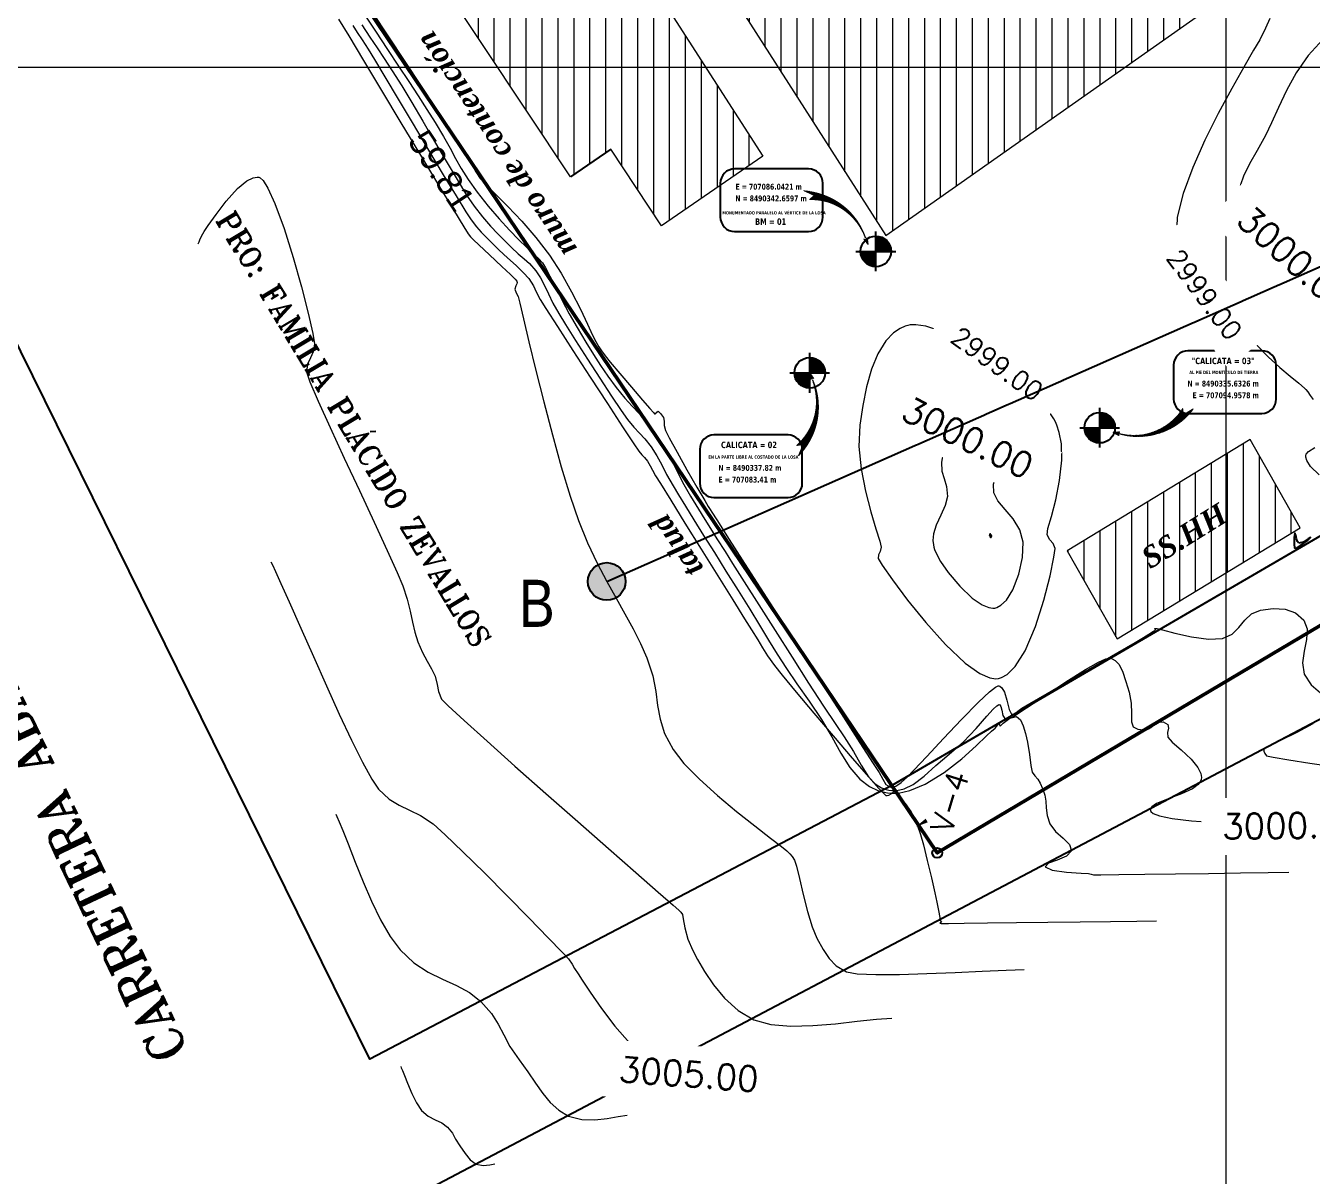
# Model space of a CAD drawing. Header units: metres. Extents: x 699753 to 708012, y 8489657 to 8490746.
# Drawn here: x 707052.2 to 707103.4, y 8490305.8 to 8490351.7 of the extents above; entities that cross this region are included whole.
import ezdxf
from ezdxf.enums import TextEntityAlignment as Align

# ---------------------------------------------------------------- set-up
doc = ezdxf.new("R2010")
doc.units = ezdxf.units.M
for name, color, linetype, lineweight in [('auxiliar', 1, 'Continuous', 9), ('BLOQUES', 7, 'Continuous', 60), ('detalles', 84, 'Continuous', 25), ('V-INTEREG', 5, 'Continuous', 5)]:
    doc.layers.add(name, color=color, linetype=linetype, lineweight=lineweight)
for name, color, linetype in [('C-ANNO-MATC-TEXT', 150, 'Continuous'), ('C-PROP-BRNG', 92, 'Continuous'), ('C-PROP-TEXT', 92, 'Continuous'), ('C-ROAD-SECT-DIAG', 212, 'Continuous'), ('C-ROAD-TEXT', 11, 'Continuous'), ('C-SSWR-PIPE-PATT', 7, 'Continuous'), ('C-STRM-STRC', 170, 'Continuous'), ('C-TOPO', 7, 'Continuous'), ('C-TOPO-MAJR', 9, 'Continuous'), ('CALLES', 7, 'Continuous'), ('V-SITE-VEGE', 80, 'Continuous')]:
    doc.layers.add(name, color=color, linetype=linetype)
doc.styles.add('COTAS', font='arial.ttf')
doc.styles.add('MtXpl_Palatino_Linot', font='')
doc.styles.add('MtXpl_Verdana', font='')
doc.styles.add('ROMANT', font='romant.shx')
doc.styles.get("Standard").update_dxf_attribs({"font": 'simplex.shx'})
doc.styles.get('MtXpl_Palatino_Linot').set_extended_font_data('Palatino Linotype', italic=True, bold=True)
doc.styles.get('MtXpl_Verdana').set_extended_font_data('Verdana', bold=True)
pattern_1 = [(90, (1.51535, 192.3111), (-0.635, 0), [])]

# ---------------------------------------------------------------- blocks, each defined once
blk = doc.blocks.new('bm')
for p, q in [((0, -0.13), (0, 0.13)), ((-0.13, 0), (0.13, 0))]:
    blk.add_line(p, q)
at = {"const_width": 0.1}
for points in [[(0.05, 0, 0.414214), (0, 0.05, 1)], [(-0.05, 0, 0.414214), (0, -0.05, 1)]]:
    blk.add_lwpolyline(points, format="xyb", dxfattribs=at)
blk.add_circle((0, 0), 0.1)

msp = doc.modelspace()

# ---------------------------------------------------------------- hatches: boundary and pattern name
h = msp.add_hatch(color=256)
h.dxf.hatch_style = 1
h.set_gradient(color1=(0, 0, 255), color2=(255, 255, 0), tint=1, name='INVSPHERICAL')
h.paths.add_polyline_path([(707074.568, 8490329.504, 1), (707076.068, 8490329.504, 1)])
at = {"layer": 'BLOQUES', "lineweight": 0}
h = msp.add_hatch(dxfattribs=at)
h.set_pattern_fill('ANSI31', color=256, scale=0.2, angle=45)
h.set_pattern_definition(pattern_1)
h.paths.add_polyline_path([(707081.533, 8490346.46), (707077.508, 8490343.682), (707075.479, 8490346.733), (707073.881, 8490345.63), (707059.822, 8490366.782), (707065.939, 8490370.725)])
h.paths.add_polyline_path([(707080.767, 8490359.668), (707092.013, 8490361.716), (707091.775, 8490363.021), (707080.53, 8490360.973)], flags=24)
h.paths.add_polyline_path([(707074.56, 8490352.275), (707067.683, 8490362.518), (707066.269, 8490361.569), (707073.145, 8490351.326)], flags=24)
at = {"layer": 'V-INTEREG', "lineweight": 0}
h = msp.add_hatch(dxfattribs=at)
h.set_pattern_fill('ANSI31', color=8, scale=0.027191, angle=-156.3892, style=0)
h.set_pattern_definition([(248.61081, (707089.3194692, 8490340.8108893), (0.0031647951, -0.0012395809), [])])
edge = h.paths.add_edge_path()
edge.add_line((707083.177, 8490345.08), (707083.594, 8490344.886))
edge.add_line((707083.594, 8490344.886), (707083.399, 8490344.725))
edge.add_arc((707083.456, 8490342.412), 2.313, 17.8388, 91.4113, ccw=False)
edge.add_arc((707083.018, 8490342.328), 2.757, 16.7165, 86.6929)
h.paths.add_polyline_path([(707085.572, 8490343.156), (707085.658, 8490343.121), (707085.7, 8490343.213), (707085.735, 8490342.938)])
h = msp.add_hatch(dxfattribs=at)
h.set_pattern_fill('ANSI31', color=8, scale=0.027191, angle=-113.9046, style=0)
h.set_pattern_definition([(291.095383, (707087.113911, 8490339.0816115), (0.00317111, 0.001223336), [])])
edge = h.paths.add_edge_path()
edge.add_line((707082.97, 8490334.512), (707083.146, 8490334.936))
edge.add_line((707083.146, 8490334.936), (707082.894, 8490334.923))
edge.add_arc((707081.374, 8490336.667), 2.313, 311.0733, 384.6458)
edge.add_arc((707080.994, 8490336.434), 2.757, 315.7917, 385.7681, ccw=False)
h.paths.add_polyline_path([(707083.437, 8490337.548), (707083.476, 8490337.632), (707083.57, 8490337.592), (707083.41, 8490337.819)])
h = msp.add_hatch(dxfattribs=at)
h.set_pattern_fill('ANSI31', color=8, scale=0.027191, angle=-212.6832, style=0)
h.set_pattern_definition([(192.31681, (707094.9245115, 8490331.5983364), (0.0007250424, -0.003320663), [])])
edge = h.paths.add_edge_path()
edge.add_line((707098.69, 8490336.391), (707098.297, 8490336.152))
edge.add_line((707098.297, 8490336.152), (707098.271, 8490336.404))
edge.add_arc((707096.316, 8490337.64), 2.313, 254.1328, 327.7053, ccw=False)
edge.add_arc((707096.488, 8490338.051), 2.757, 253.0105, 322.9869)
h.paths.add_polyline_path([(707095.76, 8490335.466), (707095.683, 8490335.414), (707095.737, 8490335.328), (707095.488, 8490335.452)])

# ---------------------------------------------------------------- linework, layer by layer
msp.add_line((707075.479, 8490346.733), (707073.881, 8490345.63))
at = {"flags": 128}
for points in [[(707086.672, 8490321.378), (707065.876, 8490310.463), (707021.746, 8490400)], [(707068.348, 8490305.366), (707147.234, 8490346.961), (707150.223, 8490340.114), (707157.26, 8490300)]]:
    msp.add_lwpolyline(points, dxfattribs=at)
msp.add_circle((707075.318, 8490329.504, 3003), 0.75)
at = {"lineweight": 40}
msp.add_solid([(707088.025, 8490320.049), (707088.109, 8490319.905), (707087.635, 8490319.725)], dxfattribs=at)
at = {"layer": 'BLOQUES', "lineweight": 0, "flags": 128}
for points in [[(707070.269, 8490368.573), (707086.437, 8490343.289), (707101.18, 8490353.688), (707085.526, 8490378.235)], [(707102.941, 8490331.642), (707100.947, 8490335.157), (707093.659, 8490330.731), (707095.653, 8490327.216)]]:
    msp.add_lwpolyline(points, close=True, dxfattribs=at)
msp.add_lwpolyline([(707081.533, 8490346.46), (707077.508, 8490343.682), (707075.479, 8490346.733), (707073.881, 8490345.63), (707059.822, 8490366.782), (707065.939, 8490370.725), (707081.533, 8490346.46)], dxfattribs=at)
at = {"layer": 'C-ANNO-MATC-TEXT', "lineweight": 9}
for p, q in [((707100, 8490270), (707100, 8490400)), ((707020, 8490350), (707180, 8490350))]:
    msp.add_line(p, q, dxfattribs=at)
at = {"layer": 'C-ROAD-SECT-DIAG', "lineweight": 40, "flags": 128}
msp.add_lwpolyline([(707086.672, 8490321.378), (707088.461, 8490318.724)], dxfattribs=at)
at = {"layer": 'C-ROAD-TEXT', "color": 4, "linetype": 'Continuous', "lineweight": -3}
for points, elevation in [([(707083.929, 8490344.022), (707083.929, 8490345.38, 0.414214), (707083.362, 8490345.946), (707080.411, 8490345.946, 0.414214), (707079.845, 8490345.38), (707079.845, 8490344.022, 0.414214), (707080.411, 8490343.455), (707083.362, 8490343.455, 0.414214)], -507.051), ([(707097.905, 8490338.129), (707097.905, 8490336.771, 0.414214), (707098.471, 8490336.205), (707101.423, 8490336.205, 0.414214), (707101.989, 8490336.771), (707101.989, 8490338.129, 0.414214), (707101.423, 8490338.696), (707098.471, 8490338.696, 0.414214)], -520.509)]:
    msp.add_lwpolyline(points, format="xyb", close=True, dxfattribs=dict(at, elevation=elevation))
msp.add_lwpolyline([(707079.026, 8490334.776), (707079.026, 8490333.418, 0.414214), (707079.592, 8490332.852), (707082.544, 8490332.852, 0.414214), (707083.11, 8490333.418), (707083.11, 8490334.776, 0.414214), (707082.544, 8490335.343), (707079.592, 8490335.343, 0.414214)], format="xyb", close=True, dxfattribs=at)
at = {"layer": 'C-SSWR-PIPE-PATT'}
msp.add_circle((707088.486, 8490318.687), 0.196, dxfattribs=at)
at = {"layer": 'C-TOPO', "color": 20, "linetype": 'Continuous', "lineweight": 0, "flags": 128}
for points, elevation in [([(707065.573, 8490352.24), (707066.106, 8490351.438), (707066.589, 8490350.711), (707067.028, 8490350.047), (707067.43, 8490349.434), (707067.803, 8490348.862), (707068.153, 8490348.318), (707068.486, 8490347.791), (707068.818, 8490347.24), (707069.076, 8490346.779), (707069.298, 8490346.367), (707069.526, 8490345.963), (707069.8, 8490345.526), (707070.16, 8490345.015), (707070.591, 8490344.467), (707071.032, 8490343.955), (707071.452, 8490343.501), (707071.82, 8490343.122), (707072.105, 8490342.837), (707072.276, 8490342.667), (707072.455, 8490342.503), (707072.603, 8490342.378), (707072.762, 8490342.2), (707072.882, 8490342.003), (707073.056, 8490341.67), (707073.277, 8490341.232), (707073.537, 8490340.723), (707073.828, 8490340.176), (707074.142, 8490339.623), (707074.492, 8490339.035), (707074.79, 8490338.548), (707075.068, 8490338.116), (707075.36, 8490337.692), (707075.7, 8490337.229), (707076.04, 8490336.806), (707076.335, 8490336.488), (707076.612, 8490336.203), (707076.899, 8490335.881), (707077.227, 8490335.45), (707077.499, 8490335.035), (707077.733, 8490334.632), (707077.948, 8490334.228), (707078.162, 8490333.813), (707078.394, 8490333.375), (707078.663, 8490332.901), (707078.972, 8490332.385), (707079.222, 8490331.978), (707079.454, 8490331.609), (707079.711, 8490331.207), (707080.033, 8490330.699), (707080.334, 8490330.222), (707080.796, 8490329.489), (707081.375, 8490328.572), (707082.025, 8490327.545), (707082.702, 8490326.481), (707083.361, 8490325.453), (707083.957, 8490324.534), (707084.444, 8490323.797), (707084.779, 8490323.315), (707085.156, 8490322.729), (707085.456, 8490322.184), (707085.746, 8490321.72), (707086.016, 8490321.433), (707086.263, 8490321.28), (707086.457, 8490321.213), (707086.564, 8490321.19), (707086.673, 8490321.176), (707086.88, 8490321.175), (707087.17, 8490321.234), (707087.528, 8490321.408), (707087.965, 8490321.746), (707088.429, 8490322.166), (707088.963, 8490322.62), (707089.527, 8490323.118), (707090.033, 8490323.65), (707090.456, 8490324.13), (707090.716, 8490324.419), (707090.857, 8490324.552), (707090.922, 8490324.591), (707090.946, 8490324.594), (707090.976, 8490324.581), (707091.02, 8490324.523), (707091.059, 8490324.381), (707091.101, 8490324.157), (707091.219, 8490323.978), (707091.486, 8490324.102), (707092.048, 8490324.462), (707092.795, 8490324.963), (707093.613, 8490325.507), (707094.393, 8490326), (707094.914, 8490326.291), (707095.206, 8490326.419), (707095.341, 8490326.448), (707095.388, 8490326.444), (707095.455, 8490326.421), (707095.573, 8490326.353), (707095.718, 8490326.203), (707095.866, 8490325.933), (707096.006, 8490325.523), (707096.134, 8490325.087), (707096.212, 8490324.653), (707096.22, 8490324.245), (707096.223, 8490323.915), (707096.286, 8490323.715), (707096.475, 8490323.612), (707096.7, 8490323.595), (707096.905, 8490323.628), (707097.039, 8490323.71), (707097.135, 8490323.821), (707097.261, 8490323.896), (707097.493, 8490323.904), (707097.67, 8490323.8), (707097.695, 8490323.663), (707097.66, 8490323.489), (707097.672, 8490323.294), (707097.847, 8490323.102), (707098.202, 8490322.795), (707098.601, 8490322.416), (707098.864, 8490322.09), (707098.982, 8490321.847), (707099.008, 8490321.69), (707099.002, 8490321.614), (707098.98, 8490321.542), (707098.887, 8490321.408), (707098.651, 8490321.233), (707098.217, 8490321.034), (707097.622, 8490320.818), (707097.222, 8490320.653), (707097.031, 8490320.521), (707096.978, 8490320.427), (707096.979, 8490320.376), (707096.997, 8490320.335), (707097.088, 8490320.259), (707097.341, 8490320.161), (707097.841, 8490320.059), (707098.61, 8490319.97), (707099.387, 8490319.913), (707100.009, 8490319.878), (707100.314, 8490319.857), (707100.518, 8490319.803), (707100.724, 8490319.76), (707101.016, 8490319.758), (707101.683, 8490319.763), (707102.622, 8490319.775), (707103.73, 8490319.79)], 3000), ([(707103.841, 8490351.109), (707103.258, 8490350.465), (707102.784, 8490349.773), (707102.398, 8490349.069), (707102.078, 8490348.393), (707101.805, 8490347.782), (707101.558, 8490347.275), (707101.226, 8490346.684), (707100.927, 8490346.148), (707100.69, 8490345.662), (707100.565, 8490345.306), (707100.518, 8490345.055), (707100.514, 8490344.896), (707100.52, 8490344.818), (707100.534, 8490344.725), (707100.577, 8490344.559), (707100.675, 8490344.347), (707100.861, 8490344.109), (707101.163, 8490343.822), (707101.518, 8490343.47), (707101.9, 8490343.095), (707102.544, 8490342.505), (707103.336, 8490341.795), (707104.164, 8490341.062)], 3000), ([(707061.944, 8490330.285), (707062, 8490330.165), (707062.125, 8490329.896), (707062.339, 8490329.424), (707062.667, 8490328.689), (707063.131, 8490327.642), (707063.633, 8490326.509), (707064.153, 8490325.348), (707064.667, 8490324.22), (707065.154, 8490323.184), (707065.592, 8490322.3), (707065.958, 8490321.626), (707066.23, 8490321.224), (707066.649, 8490320.831), (707067.052, 8490320.585), (707067.462, 8490320.395), (707067.903, 8490320.176), (707068.399, 8490319.838), (707068.878, 8490319.412), (707069.589, 8490318.731), (707070.444, 8490317.887), (707071.355, 8490316.973), (707072.234, 8490316.08), (707072.993, 8490315.302), (707073.542, 8490314.732), (707073.794, 8490314.46), (707073.939, 8490314.255), (707074.038, 8490314.08), (707074.179, 8490313.87), (707074.346, 8490313.618), (707074.665, 8490313.129), (707075.107, 8490312.49), (707075.641, 8490311.784), (707076.236, 8490311.097), (707076.864, 8490310.512), (707077.492, 8490310.115), (707078.224, 8490309.895), (707078.958, 8490309.841), (707079.668, 8490309.896), (707080.33, 8490310.005), (707080.92, 8490310.113), (707081.412, 8490310.166)], 3005)]:
    msp.add_lwpolyline(points, dxfattribs=dict(at, elevation=elevation))
at = {"layer": 'C-TOPO', "color": 132, "linetype": 'Continuous', "lineweight": 0, "true_color": 0x00b8b8, "flags": 128}
for points, elevation in [([(707065.979, 8490352.197), (707066.632, 8490351.215), (707067.279, 8490350.234), (707067.899, 8490349.29), (707068.469, 8490348.417), (707068.969, 8490347.65), (707069.376, 8490347.023), (707069.667, 8490346.571), (707069.822, 8490346.329), (707069.983, 8490346.053), (707070.105, 8490345.831), (707070.282, 8490345.567), (707070.498, 8490345.329), (707070.879, 8490344.948), (707071.374, 8490344.451), (707071.931, 8490343.862), (707072.501, 8490343.208), (707073.033, 8490342.514), (707073.503, 8490341.787), (707073.918, 8490341.051), (707074.27, 8490340.359), (707074.553, 8490339.762), (707074.758, 8490339.314), (707074.88, 8490339.066), (707075.004, 8490338.856), (707075.108, 8490338.693), (707075.251, 8490338.495), (707075.459, 8490338.24), (707075.84, 8490337.788), (707076.301, 8490337.248), (707076.75, 8490336.728), (707077.037, 8490336.399), (707077.18, 8490336.24), (707077.229, 8490336.188), (707077.237, 8490336.181), (707077.247, 8490336.183), (707077.273, 8490336.203), (707077.32, 8490336.249), (707077.371, 8490336.285), (707077.464, 8490336.205), (707077.578, 8490336.034), (707077.606, 8490335.893), (707077.614, 8490335.721), (707077.655, 8490335.521), (707077.803, 8490335.228), (707078.119, 8490334.659), (707078.517, 8490333.958), (707078.913, 8490333.268), (707079.223, 8490332.731), (707079.362, 8490332.492), (707079.434, 8490332.375), (707079.507, 8490332.26), (707079.701, 8490331.956), (707080.202, 8490331.175), (707080.933, 8490330.034), (707081.82, 8490328.652), (707082.786, 8490327.146), (707083.757, 8490325.635), (707084.656, 8490324.236), (707085.408, 8490323.067), (707085.937, 8490322.247), (707086.168, 8490321.894), (707086.315, 8490321.63), (707086.436, 8490321.414), (707086.618, 8490321.301), (707086.837, 8490321.339), (707087.044, 8490321.498), (707087.282, 8490321.709), (707087.554, 8490321.98), (707088.072, 8490322.534), (707088.739, 8490323.249), (707089.456, 8490324.008), (707090.128, 8490324.691), (707090.566, 8490325.102), (707090.803, 8490325.291), (707090.907, 8490325.347), (707090.94, 8490325.35), (707090.985, 8490325.335), (707091.063, 8490325.265), (707091.16, 8490325.088), (707091.258, 8490324.777), (707091.353, 8490324.401), (707091.445, 8490324.214), (707091.571, 8490324.234), (707091.699, 8490324.337), (707091.857, 8490324.457), (707092.172, 8490324.64), (707092.859, 8490325.039), (707093.771, 8490325.568), (707094.76, 8490326.142), (707095.676, 8490326.673), (707096.372, 8490327.078), (707096.699, 8490327.269), (707096.92, 8490327.403), (707097.105, 8490327.517), (707097.183, 8490327.568), (707097.158, 8490327.63), (707097.254, 8490327.636), (707097.457, 8490327.576), (707097.958, 8490327.439), (707098.617, 8490327.292), (707099.296, 8490327.2), (707099.852, 8490327.229), (707100.23, 8490327.405), (707100.506, 8490327.667), (707100.744, 8490327.955), (707101.008, 8490328.208), (707101.362, 8490328.364), (707101.873, 8490328.431), (707102.345, 8490328.399), (707102.758, 8490328.249), (707103.092, 8490327.961), (707103.218, 8490327.618), (707103.192, 8490327.194), (707103.105, 8490326.727), (707103.044, 8490326.255), (707103.1, 8490325.815), (707103.381, 8490325.385), (707103.76, 8490325.068)], 2999), ([(707064.635, 8490351.916), (707065.039, 8490351.245), (707065.629, 8490350.265), (707066.343, 8490349.078), (707067.12, 8490347.786), (707067.899, 8490346.493), (707068.617, 8490345.302), (707069.213, 8490344.314), (707069.626, 8490343.633), (707069.793, 8490343.362), (707069.895, 8490343.239), (707070.007, 8490343.124), (707070.221, 8490342.924), (707070.651, 8490342.527), (707071.147, 8490342.063), (707071.492, 8490341.732), (707071.67, 8490341.55), (707071.733, 8490341.477), (707071.744, 8490341.457), (707071.748, 8490341.426), (707071.736, 8490341.367), (707071.693, 8490341.283), (707071.658, 8490341.155), (707071.71, 8490341.01), (707071.791, 8490340.859), (707071.854, 8490340.601), (707072.002, 8490339.972), (707072.221, 8490339.05), (707072.495, 8490337.918), (707072.811, 8490336.657), (707073.153, 8490335.348), (707073.507, 8490334.071), (707073.858, 8490332.908), (707074.192, 8490331.94), (707074.56, 8490331.042), (707074.938, 8490330.235), (707075.318, 8490329.504), (707075.69, 8490328.834), (707076.045, 8490328.21), (707076.375, 8490327.615), (707076.671, 8490327.036), (707076.922, 8490326.455), (707077.15, 8490325.737), (707077.27, 8490325.119), (707077.346, 8490324.559), (707077.444, 8490324.015), (707077.627, 8490323.446), (707077.96, 8490322.809), (707078.395, 8490322.249), (707079.009, 8490321.623), (707079.731, 8490320.971), (707080.491, 8490320.336), (707081.218, 8490319.758), (707081.841, 8490319.277), (707082.288, 8490318.936), (707082.491, 8490318.774), (707082.616, 8490318.65), (707082.711, 8490318.546), (707082.803, 8490318.401), (707082.877, 8490318.152), (707082.995, 8490317.661), (707083.146, 8490317.027), (707083.32, 8490316.352), (707083.506, 8490315.737), (707083.694, 8490315.285), (707083.942, 8490314.831), (707084.176, 8490314.472), (707084.463, 8490314.185), (707084.873, 8490313.949), (707085.301, 8490313.868), (707086.036, 8490313.837), (707086.988, 8490313.844), (707088.071, 8490313.877), (707089.197, 8490313.925), (707090.278, 8490313.976), (707091.226, 8490314.018), (707091.955, 8490314.04)], 3003), ([(707065.205, 8490351.659), (707065.384, 8490351.388), (707065.576, 8490351.091), (707065.815, 8490350.713), (707066.065, 8490350.304), (707066.478, 8490349.615), (707067.006, 8490348.728), (707067.602, 8490347.728), (707068.218, 8490346.695), (707068.805, 8490345.715), (707069.316, 8490344.869), (707069.702, 8490344.241), (707069.915, 8490343.913), (707070.134, 8490343.633), (707070.318, 8490343.425), (707070.513, 8490343.226), (707070.764, 8490342.972), (707071.041, 8490342.703), (707071.372, 8490342.401), (707071.71, 8490342.094), (707072.008, 8490341.809), (707072.218, 8490341.575), (707072.399, 8490341.291), (707072.511, 8490341.042), (707072.667, 8490340.737), (707072.892, 8490340.381), (707073.352, 8490339.666), (707073.968, 8490338.715), (707074.66, 8490337.65), (707075.348, 8490336.594), (707075.954, 8490335.668), (707076.397, 8490334.994), (707076.597, 8490334.696), (707076.719, 8490334.551), (707076.824, 8490334.442), (707076.942, 8490334.294), (707077.052, 8490334.116), (707077.145, 8490333.937), (707077.266, 8490333.719), (707077.457, 8490333.409), (707077.87, 8490332.742), (707078.435, 8490331.833), (707079.082, 8490330.792), (707079.741, 8490329.734), (707080.341, 8490328.771), (707080.813, 8490328.015), (707081.086, 8490327.579), (707081.336, 8490327.174), (707081.526, 8490326.855), (707081.725, 8490326.543), (707082, 8490326.157), (707082.314, 8490325.763), (707082.864, 8490325.097), (707083.566, 8490324.258), (707084.338, 8490323.347), (707085.097, 8490322.463), (707085.758, 8490321.706), (707086.161, 8490321.258), (707086.362, 8490321.048), (707086.437, 8490320.98), (707086.456, 8490320.969), (707086.487, 8490320.968), (707086.553, 8490320.985), (707086.654, 8490321.043), (707086.771, 8490321.14), (707086.848, 8490321.202), (707086.865, 8490321.126), (707086.877, 8490321.03), (707086.984, 8490320.908), (707087.205, 8490320.654), (707087.435, 8490320.33), (707087.595, 8490320.036), (707087.705, 8490319.766), (707087.821, 8490319.421), (707087.935, 8490319.013), (707088.09, 8490318.388), (707088.252, 8490317.697), (707088.391, 8490317.093), (707088.471, 8490316.728), (707088.536, 8490316.393), (707088.585, 8490316.112), (707088.606, 8490315.99), (707088.658, 8490315.925), (707088.595, 8490315.886), (707088.642, 8490315.877), (707088.698, 8490315.87), (707088.932, 8490315.873), (707089.562, 8490315.881), (707090.495, 8490315.892), (707091.638, 8490315.906), (707092.896, 8490315.922), (707094.177, 8490315.938), (707095.389, 8490315.954), (707096.436, 8490315.967), (707097.227, 8490315.977)], 3002), ([(707065.563, 8490351.688), (707065.887, 8490351.204), (707066.172, 8490350.776), (707066.454, 8490350.345), (707066.769, 8490349.856), (707067.151, 8490349.252), (707067.55, 8490348.599), (707067.995, 8490347.845), (707068.463, 8490347.044), (707068.926, 8490346.25), (707069.36, 8490345.519), (707069.739, 8490344.905), (707070.038, 8490344.464), (707070.376, 8490344.032), (707070.692, 8490343.669), (707070.987, 8490343.357), (707071.262, 8490343.08), (707071.52, 8490342.819), (707071.797, 8490342.559), (707072.027, 8490342.369), (707072.247, 8490342.171), (707072.49, 8490341.888), (707072.68, 8490341.6), (707072.84, 8490341.296), (707072.997, 8490340.965), (707073.176, 8490340.596), (707073.405, 8490340.18), (707073.674, 8490339.74), (707074.073, 8490339.109), (707074.548, 8490338.37), (707075.046, 8490337.603), (707075.514, 8490336.892), (707075.899, 8490336.317), (707076.148, 8490335.962), (707076.404, 8490335.65), (707076.623, 8490335.421), (707076.838, 8490335.19), (707077.084, 8490334.872), (707077.318, 8490334.505), (707077.509, 8490334.153), (707077.707, 8490333.77), (707077.965, 8490333.31), (707078.175, 8490332.96), (707078.453, 8490332.506), (707078.789, 8490331.961), (707079.177, 8490331.339), (707079.607, 8490330.652), (707080.07, 8490329.915), (707080.56, 8490329.139), (707081.017, 8490328.405), (707081.409, 8490327.759), (707081.763, 8490327.171), (707082.11, 8490326.606), (707082.477, 8490326.034), (707082.894, 8490325.421), (707083.39, 8490324.736), (707083.878, 8490324.009), (707084.282, 8490323.31), (707084.644, 8490322.663), (707085.005, 8490322.093), (707085.409, 8490321.622), (707085.79, 8490321.335), (707086.124, 8490321.179), (707086.375, 8490321.106), (707086.51, 8490321.08), (707086.65, 8490321.064), (707086.939, 8490321.071), (707087.39, 8490321.168), (707088.008, 8490321.428), (707088.766, 8490321.896), (707089.461, 8490322.433), (707090.041, 8490322.948), (707090.452, 8490323.345), (707090.644, 8490323.531), (707090.789, 8490323.663), (707090.901, 8490323.784), (707090.951, 8490323.837), (707090.972, 8490323.79), (707090.993, 8490323.741), (707091.115, 8490323.853), (707091.374, 8490324.051), (707091.638, 8490324.123), (707091.809, 8490323.992), (707091.913, 8490323.752), (707092.008, 8490323.45), (707092.086, 8490323.096), (707092.156, 8490322.614), (707092.216, 8490322.165), (707092.269, 8490321.908), (707092.376, 8490321.763), (707092.497, 8490321.622), (707092.584, 8490321.46), (707092.677, 8490321.249), (707092.768, 8490320.984), (707092.808, 8490320.747), (707092.827, 8490320.477), (707092.869, 8490320.176), (707092.975, 8490319.848), (707093.204, 8490319.539), (707093.503, 8490319.272), (707093.752, 8490319.024), (707093.83, 8490318.77), (707093.634, 8490318.551), (707093.268, 8490318.4), (707092.922, 8490318.274), (707092.787, 8490318.131), (707093.066, 8490317.998), (707093.64, 8490317.919), (707094.218, 8490317.88), (707094.506, 8490317.864), (707094.612, 8490317.837), (707094.718, 8490317.814), (707094.999, 8490317.815), (707095.717, 8490317.823), (707096.751, 8490317.837), (707097.984, 8490317.853), (707099.294, 8490317.871), (707100.563, 8490317.888), (707101.671, 8490317.903), (707102.498, 8490317.914)], 3001), ([(707101.742, 8490351.945), (707101.562, 8490351.556), (707101.333, 8490351.096), (707101.091, 8490350.675), (707100.702, 8490350.006), (707100.216, 8490349.146), (707099.681, 8490348.154), (707099.147, 8490347.087), (707098.664, 8490346.005), (707098.282, 8490344.964), (707098.048, 8490344.023), (707098.014, 8490343.24), (707098.228, 8490342.399), (707098.621, 8490341.634), (707099.133, 8490340.946), (707099.707, 8490340.332), (707100.282, 8490339.792), (707100.802, 8490339.325), (707101.207, 8490338.93), (707101.674, 8490338.452), (707102.134, 8490338.034), (707102.552, 8490337.682), (707102.892, 8490337.405), (707103.118, 8490337.21), (707103.118, 8490337.21), (707103.167, 8490337.16), (707103.249, 8490337.06), (707103.346, 8490336.917), (707103.466, 8490336.754)], 2999), ([(707059.045, 8490342.962), (707059.055, 8490342.985), (707059.077, 8490343.036), (707059.112, 8490343.125), (707059.172, 8490343.262), (707059.284, 8490343.45), (707059.445, 8490343.689), (707059.755, 8490344.134), (707060.162, 8490344.666), (707060.616, 8490345.169), (707060.978, 8490345.47), (707061.233, 8490345.597), (707061.388, 8490345.621), (707061.46, 8490345.612), (707061.514, 8490345.589), (707061.63, 8490345.482), (707061.821, 8490345.184), (707062.1, 8490344.574), (707062.467, 8490343.569), (707062.828, 8490342.416), (707063.157, 8490341.247), (707063.427, 8490340.195), (707063.611, 8490339.393), (707063.681, 8490338.973), (707063.631, 8490338.659), (707063.513, 8490338.411), (707063.4, 8490338.165), (707063.363, 8490337.855), (707063.493, 8490337.467), (707063.822, 8490336.696), (707064.296, 8490335.645), (707064.863, 8490334.42), (707065.467, 8490333.125), (707066.057, 8490331.865), (707066.577, 8490330.743), (707066.974, 8490329.865), (707067.195, 8490329.335), (707067.367, 8490328.793), (707067.486, 8490328.315), (707067.58, 8490327.884), (707067.675, 8490327.485), (707067.796, 8490327.102), (707067.983, 8490326.675), (707068.171, 8490326.324), (707068.343, 8490326.019), (707068.48, 8490325.729), (707068.567, 8490325.394), (707068.611, 8490325.118), (707068.74, 8490324.816), (707069.007, 8490324.544), (707069.638, 8490323.961), (707070.551, 8490323.139), (707071.663, 8490322.147), (707072.894, 8490321.057), (707074.162, 8490319.939), (707075.384, 8490318.864), (707076.48, 8490317.902), (707077.367, 8490317.124), (707077.965, 8490316.6), (707078.191, 8490316.4), (707078.268, 8490316.318), (707078.334, 8490316.229), (707078.367, 8490316.06), (707078.434, 8490315.703), (707078.553, 8490315.25), (707078.744, 8490314.795), (707078.938, 8490314.436), (707079.212, 8490313.961), (707079.57, 8490313.427), (707080.015, 8490312.89), (707080.551, 8490312.407), (707081.183, 8490312.032), (707081.851, 8490311.845), (707082.654, 8490311.78), (707083.534, 8490311.802), (707084.434, 8490311.878), (707085.297, 8490311.976), (707086.065, 8490312.062), (707086.683, 8490312.103)], 3004), ([(707103.701, 8490333.759), (707103.36, 8490334.088), (707103.207, 8490334.32), (707103.169, 8490334.462), (707103.173, 8490334.529), (707103.19, 8490334.578), (707103.277, 8490334.68), (707103.524, 8490334.842)], 2998), ([(707103.449, 8490323.832), (707102.818, 8490323.486), (707102.191, 8490323.176), (707101.787, 8490322.98), (707101.586, 8490322.879), (707101.518, 8490322.839), (707101.507, 8490322.827), (707101.501, 8490322.801), (707101.502, 8490322.743), (707101.531, 8490322.653), (707101.607, 8490322.553), (707101.866, 8490322.498), (707102.487, 8490322.396), (707103.329, 8490322.268), (707104.254, 8490322.13)], 2999), ([(707064.529, 8490320.229), (707064.572, 8490320.136), (707064.662, 8490319.93), (707064.806, 8490319.581), (707065.016, 8490319.051), (707065.302, 8490318.315), (707065.615, 8490317.536), (707065.951, 8490316.756), (707066.31, 8490316.017), (707066.688, 8490315.359), (707067.085, 8490314.824), (707067.639, 8490314.305), (707068.21, 8490313.934), (707068.781, 8490313.653), (707069.333, 8490313.403), (707069.848, 8490313.126), (707070.309, 8490312.764), (707070.724, 8490312.29), (707070.998, 8490311.861), (707071.217, 8490311.435), (707071.464, 8490310.974), (707071.826, 8490310.438), (707072.171, 8490309.959), (707072.477, 8490309.508), (707072.77, 8490309.095), (707073.072, 8490308.732), (707073.408, 8490308.429), (707073.802, 8490308.198), (707074.327, 8490308.054), (707074.848, 8490308.042), (707075.341, 8490308.105), (707075.78, 8490308.186), (707076.14, 8490308.229)], 3006), ([(707067.113, 8490310.172), (707067.135, 8490310.123), (707067.184, 8490310.01), (707067.263, 8490309.809), (707067.383, 8490309.504), (707067.551, 8490309.099), (707067.737, 8490308.721), (707067.94, 8490308.425), (707068.211, 8490308.192), (707068.488, 8490308.046), (707068.752, 8490307.922), (707068.982, 8490307.758), (707069.179, 8490307.512), (707069.3, 8490307.281), (707069.473, 8490307.006), (707069.684, 8490306.705), (707069.876, 8490306.454), (707070.112, 8490306.282), (707070.395, 8490306.229), (707070.659, 8490306.26), (707070.868, 8490306.291)], 3007)]:
    msp.add_lwpolyline(points, dxfattribs=dict(at, elevation=elevation))
at = {"layer": 'C-TOPO', "color": 132, "linetype": 'Continuous', "lineweight": 0, "true_color": 0x00b8b8, "elevation": 2999, "flags": 128}
msp.add_lwpolyline([(707087.316, 8490339.71), (707087.211, 8490339.677), (707087.013, 8490339.59), (707086.744, 8490339.412), (707086.435, 8490339.093), (707086.118, 8490338.58), (707085.867, 8490337.963), (707085.671, 8490337.266), (707085.519, 8490336.514), (707085.397, 8490335.729), (707085.364, 8490334.888), (707085.456, 8490333.992), (707085.629, 8490333.103), (707085.839, 8490332.284), (707086.041, 8490331.598), (707086.194, 8490331.106), (707086.252, 8490330.871), (707086.207, 8490330.704), (707086.141, 8490330.572), (707086.133, 8490330.425), (707086.295, 8490330.159), (707086.706, 8490329.567), (707087.304, 8490328.765), (707088.027, 8490327.868), (707088.813, 8490326.992), (707089.599, 8490326.251), (707090.187, 8490325.834), (707090.584, 8490325.662), (707090.82, 8490325.629), (707090.928, 8490325.639), (707091.045, 8490325.672), (707091.273, 8490325.799), (707091.595, 8490326.119), (707091.984, 8490326.739), (707092.402, 8490327.712), (707092.738, 8490328.762), (707092.984, 8490329.733), (707093.134, 8490330.471), (707093.181, 8490330.823), (707093.104, 8490331.015), (707092.966, 8490331.162), (707092.859, 8490331.362), (707092.898, 8490331.612), (707093.032, 8490332.097), (707093.205, 8490332.756), (707093.363, 8490333.524), (707093.45, 8490334.341), (707093.432, 8490334.986), (707093.348, 8490335.445), (707093.253, 8490335.731), (707093.192, 8490335.866), (707093.129, 8490335.984), (707092.97, 8490336.231), (707092.658, 8490336.623), (707092.126, 8490337.169), (707091.325, 8490337.854), (707090.435, 8490338.499), (707089.521, 8490339.054), (707088.652, 8490339.473), (707088.034, 8490339.678), (707087.638, 8490339.739), (707087.414, 8490339.73), (707087.316, 8490339.71)], close=True, dxfattribs=at)
at = {"layer": 'C-TOPO', "color": 20, "linetype": 'Continuous', "lineweight": 0, "elevation": 3000, "flags": 128}
msp.add_lwpolyline([(707089.191, 8490335.365), (707089.141, 8490335.348), (707089.05, 8490335.296), (707088.935, 8490335.18), (707088.819, 8490334.967), (707088.72, 8490334.631), (707088.655, 8490334.253), (707088.666, 8490333.906), (707088.757, 8490333.604), (707088.857, 8490333.286), (707088.894, 8490332.895), (707088.808, 8490332.529), (707088.632, 8490332.147), (707088.445, 8490331.744), (707088.341, 8490331.405), (707088.315, 8490331.14), (707088.332, 8490330.958), (707088.353, 8490330.865), (707088.378, 8490330.783), (707088.453, 8490330.604), (707088.618, 8490330.301), (707088.919, 8490329.861), (707089.38, 8490329.313), (707089.883, 8490328.84), (707090.275, 8490328.571), (707090.544, 8490328.46), (707090.704, 8490328.439), (707090.776, 8490328.446), (707090.859, 8490328.469), (707091.019, 8490328.553), (707091.241, 8490328.763), (707091.497, 8490329.166), (707091.742, 8490329.792), (707091.886, 8490330.46), (707091.915, 8490331.066), (707091.783, 8490331.567), (707091.512, 8490331.998), (707091.191, 8490332.375), (707090.905, 8490332.714), (707090.741, 8490333.032), (707090.734, 8490333.387), (707090.822, 8490333.694), (707090.892, 8490333.985), (707090.834, 8490334.291), (707090.615, 8490334.578), (707090.264, 8490334.884), (707089.859, 8490335.154), (707089.547, 8490335.307), (707089.346, 8490335.366), (707089.237, 8490335.373), (707089.191, 8490335.365)], close=True, dxfattribs=at)
at = {"layer": 'C-TOPO', "color": 132, "linetype": 'Continuous', "lineweight": -3, "true_color": 0x00b8b8, "flags": 128}
for points, elevation in [([(707090.573, 8490331.305), (707090.579, 8490331.297), (707090.606, 8490331.269), (707090.625, 8490331.253), (707090.65, 8490331.309), (707090.626, 8490331.355), (707090.597, 8490331.397), (707090.573, 8490331.305)], 3001), ([(707102.897, 8490331.031), (707102.875, 8490331.045), (707102.838, 8490331.092), (707102.803, 8490331.197), (707102.774, 8490331.345), (707102.732, 8490331.434), (707102.702, 8490331.276), (707102.709, 8490330.995), (707102.722, 8490330.842), (707102.8, 8490330.831), (707102.955, 8490330.932), (707103.229, 8490331.125), (707103.362, 8490331.253), (707103.257, 8490331.204), (707103.067, 8490331.077), (707102.897, 8490331.031)], 2998)]:
    msp.add_lwpolyline(points, close=True, dxfattribs=dict(at, elevation=elevation))
at = {"layer": 'V-SITE-VEGE', "flags": 128}
msp.add_lwpolyline([(707086.672, 8490321.378), (707055.051, 8490368.278), (707076.42, 8490387.774), (707141.96, 8490353.589), (707086.672, 8490321.378)], dxfattribs=at)

# ---------------------------------------------------------------- block references
at = {"layer": 'detalles', "linetype": 'Continuous', "xscale": 6.096, "yscale": 6.096, "zscale": 6.096}
for p in [(707086.042, 8490342.66, 2998.321), (707083.407, 8490337.821), (707094.958, 8490335.633)]:
    msp.add_blockref('bm', p, dxfattribs=at)

# ---------------------------------------------------------------- texts
at = {"insert": (707068.731, 8490345.876), "char_height": 1, "attachment_point": 5, "rotation": 303.5873, "style": 'COTAS'}
msp.add_mtext('59.81', dxfattribs=at)
at = {"layer": 'auxiliar', "insert": (707088.986, 8490320.73), "char_height": 0.9, "attachment_point": 5, "rotation": 73.0614}
msp.add_mtext('\\A1;V-4', dxfattribs=at)
at = {"layer": 'C-PROP-BRNG', "color": 0, "style": 'MtXpl_Palatino_Linot'}
for s, height, rotation, p in [('muro de contención ', 0.84375, 123.5576, (707074.153, 8490342.793)), ('talud', 0.8437, 124.2394, (707079.2, 8490330.046))]:
    msp.add_text(s, height=height, rotation=rotation, dxfattribs=at).set_placement(p)
at = {"layer": 'C-PROP-BRNG', "color": 42, "style": 'MtXpl_Palatino_Linot'}
msp.add_text('SS.HH', height=0.8438, rotation=31.7921, dxfattribs=at).set_placement((707096.963, 8490329.984))
at = {"layer": 'C-ROAD-TEXT', "color": 3, "style": 'MtXpl_Verdana', "width": 0.75}
for s, height, p in [('E = 707086.0421 m', 0.23438, (707080.452, 8490345.12, -507.051)), ('N = 8490342.6597 m', 0.23438, (707080.444, 8490344.653, -507.051)), ('MONUMENTADO PARALELO AL VÉRTICE DE LA LOSA', 0.13091, (707079.927, 8490344.131, -439.957)), ('BM = 01', 0.2578, (707081.228, 8490343.717, -570.432))]:
    msp.add_text(s, height=height, dxfattribs=at).set_placement(p)
at = {"layer": 'C-ROAD-TEXT', "color": 6, "style": 'MtXpl_Verdana', "width": 0.75}
for s, height, p in [('"CALICATA = 03"', 0.25781, (707098.624, 8490338.166, -583.89)), ('AL PIE DEL MONTÍCULO DE TIERRA ', 0.13091, (707098.529, 8490337.769, -453.415)), ('N = 8490335.6326 m', 0.23438, (707098.455, 8490337.274, -520.509)), ('E = 707094.9578 m', 0.23438, (707098.659, 8490336.807, -520.509)), ('CALICATA = 02', 0.25781, (707079.872, 8490334.819, -63.381)), ('EN LA PARTE LIBRE AL COSTADO DE LA LOSA ', 0.13091, (707079.373, 8490334.396, 67.094)), ('N = 8490337.82 m', 0.23438, (707079.77, 8490333.914)), ('E = 707083.41 m', 0.23438, (707079.773, 8490333.447))]:
    msp.add_text(s, height=height, dxfattribs=at).set_placement(p)
at = {"layer": 'CALLES', "style": 'ROMANT'}
for s, height, rotation, p in [('CARRETERA ABANCAY - ANDAHUAYLAS', 1.43437, 115.1775, (707049.57, 8490328.411)), ('PRO: FAMILIA PLÁCIDO ZEVALLOS', 0.85, 301.0185, (707065.362, 8490335.645, 3004))]:
    msp.add_text(s, height=height, rotation=rotation, dxfattribs=at).set_placement(p, align=Align.MIDDLE)

# ---------------------------------------------------------------- next in the draw order: texts
at = {"layer": 'C-PROP-TEXT', "color": 253, "linetype": 'Continuous', "lineweight": -3, "insert": (707071.817, 8490328.633, 4), "char_height": 1.875, "attachment_point": 4, "bg_fill": 3, "box_fill_scale": 1.254, "bg_fill_color": 256, "bg_fill_true_color": 13158600, "bg_fill_transparency": 0}
msp.add_mtext('{\\fArial Narrow|b0|i0|c0|p34;\\C30;B}', dxfattribs=at)
at = {"layer": 'C-TOPO-MAJR', "color": 5, "linetype": 'Continuous', "lineweight": 9, "attachment_point": 5, "bg_fill": 3, "bg_fill_color": 256, "bg_fill_true_color": 13158600, "bg_fill_transparency": 0}
for s, insert, char_height, width, rotation, box_fill_scale in [('3000.00', (707102.754, 8490342.317, 3000), 1, 5.96381, 318.1484, 1.635), ('2999.00', (707090.88, 8490338.177, 2999), 0.75, 4.47286, 324.1124, 1.846667), ('3000.00', (707102.622, 8490319.775, 3000), 1, 5.96381, 0.8132, 1.635), ('3005.00', (707078.591, 8490309.868, 3005), 1, 5.96381, 355.7341, 1.635)]:
    msp.add_mtext(s, dxfattribs=dict(at, insert=insert, char_height=char_height, width=width, rotation=rotation, box_fill_scale=box_fill_scale))

# ---------------------------------------------------------------- next in the draw order: texts
for s, insert, char_height, width, rotation, box_fill_scale in [('2999.00', (707099.133, 8490340.946, 2999), 0.75, 4.47286, 306.6582, 1.846667), ('3000.00', (707089.703, 8490335.23, 3000), 1, 5.96381, 333.8898, 1.635)]:
    msp.add_mtext(s, dxfattribs=dict(at, insert=insert, char_height=char_height, width=width, rotation=rotation, box_fill_scale=box_fill_scale))

# ---------------------------------------------------------------- next in the draw order: hatches: boundary and pattern name
at = {"layer": 'BLOQUES', "lineweight": 0}
h = msp.add_hatch(dxfattribs=at)
h.set_pattern_fill('ANSI31', color=256, scale=0.2, angle=45)
h.set_pattern_definition(pattern_1)
h.paths.add_polyline_path([(707070.269, 8490368.573), (707086.437, 8490343.289), (707101.18, 8490353.688), (707085.526, 8490378.235)])
h.paths.add_polyline_path([(707080.767, 8490359.668), (707092.013, 8490361.716), (707091.775, 8490363.021), (707080.53, 8490360.973)], flags=24)
h.paths.add_polyline_path([(707074.56, 8490352.275), (707067.683, 8490362.518), (707066.269, 8490361.569), (707073.145, 8490351.326)], flags=24)
h.paths.add_polyline_path([(707069.64, 8490375.203), (707078.593, 8490384.082), (707077.393, 8490385.292), (707068.441, 8490376.413)], flags=24)
h = msp.add_hatch(dxfattribs=at)
h.set_pattern_fill('ANSI31', color=256, scale=0.2, angle=45)
h.set_pattern_definition(pattern_1)
h.paths.add_polyline_path([(707102.941, 8490331.642), (707100.947, 8490335.157), (707093.659, 8490330.731), (707095.653, 8490327.216)])
h.paths.add_polyline_path([(707096.906, 8490329.658), (707100.364, 8490331.801), (707099.665, 8490332.928), (707096.207, 8490330.785)], flags=24)

# ---------------------------------------------------------------- next in the draw order: linework, layer by layer
at = {"elevation": 3003, "flags": 128}
msp.add_lwpolyline([(707075.318, 8490329.504), (707138.842, 8490357.57)], dxfattribs=at)
at = {"layer": 'C-STRM-STRC', "lineweight": 50, "flags": 128}
msp.add_lwpolyline([(707055.051, 8490368.278), (707076.42, 8490387.774), (707144.794, 8490352.11), (707088.486, 8490318.687), (707055.051, 8490368.278)], dxfattribs=at)

doc.saveas('drawing.dxf')
